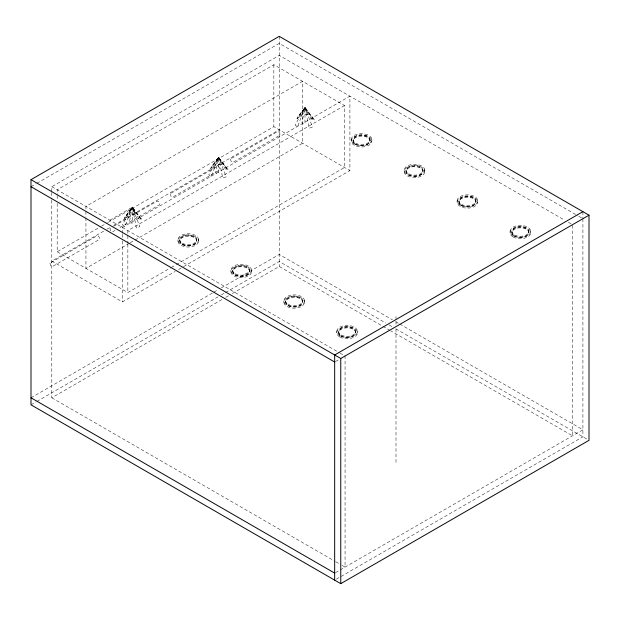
<?xml version="1.0" encoding="UTF-8"?>
<svg xmlns="http://www.w3.org/2000/svg" width="620" height="620" viewBox="0 0 620 620"><rect width="100%" height="100%" fill="white"/><g stroke="black" fill="none" stroke-linecap="round" stroke-linejoin="round"><path stroke-width="0.46" stroke-dasharray="3.1 2.33" d="M218.651 157.379L222.727 178.134L226.184 176.801L218.651 157.379L215.597 172.949L218.651 173.298L218.651 157.379L211.265 166.919L210.661 168.686L218.651 157.379L228.493 170.097L226.184 168.097L218.651 157.379L211.118 168.097L214.574 166.764L218.651 157.379L226.641 168.686L226.037 170.446L218.651 157.379L208.808 174.801L211.118 176.801L218.651 157.379L221.712 164.416L218.651 164.067M304.978 107.539L309.054 128.293L312.511 126.96L304.978 107.539L301.917 123.109L304.978 123.458L304.978 107.539L297.592 117.079L296.988 118.846L304.978 107.539L314.821 120.257L312.511 118.265L304.978 107.539L297.445 118.265L300.901 116.924L304.978 107.539L312.968 118.846L312.364 120.613L304.978 107.539L295.128 124.969L297.445 126.96L304.978 107.539L308.031 114.584L304.978 114.227M110.445 228.083L110.004 229.067L110.941 231.237M31 186.698L36.03 183.791M36.867 183.303L279.24 43.377L577.871 215.791M51.793 191.534L51.793 186.698L279.24 55.381L564.13 219.86M176.367 264.546L344.511 167.47L344.511 105.524L273.846 64.72L57.187 189.805L57.187 194.649M109.833 220.208L132.324 207.22L142.174 219.937L139.864 217.938L132.324 207.22L124.946 216.76L124.333 218.519L132.324 207.22L140.322 218.519L139.709 220.286L132.324 207.22L124.791 217.938L128.247 216.605L132.324 207.22L135.385 214.256L132.324 213.908M57.187 203.36L57.187 251.759L100.68 226.641M101.517 226.161L107.376 222.781M108.213 222.301L273.846 126.674L349.905 170.585L349.905 96.177L122.458 227.494L122.458 233.29M103.633 231.167L51.793 261.105L122.458 301.901L175.135 271.483M106.981 229.237L110.321 227.308M113.669 225.378L279.24 129.789M113.785 226.153L157.178 201.105L158.255 201.206L159.332 202.345L159.774 203.848L159.332 204.833L118.443 228.439M112.6 231.81L115.103 230.369M344.511 105.524L127.852 230.609L127.852 243.195M129.441 243.249L85.94 268.359L85.94 218.023M130.278 242.761L302.599 143.274L302.599 81.321L85.94 206.413L85.94 210.281M57.187 251.759L127.852 292.555L170.516 267.925M171.352 267.445L175.53 265.027M178.483 269.553L182.66 267.142M183.497 266.662L349.905 170.585M31 397.784L212.986 292.717M213.822 292.229L218.015 289.811M221.371 287.874L279.24 254.463L392.483 319.85M31 404.821L36.03 401.915M36.867 401.435L218.015 296.848M221.371 294.911L224.727 292.973M225.564 292.493L279.24 261.501L385.772 323.012M51.793 200.221L51.793 397.784L222.379 299.297M225.719 297.368L229.067 295.438M232.407 293.508L279.24 266.468L389.841 330.328M335.466 361.553L339.698 359.112M335.466 572.648L582.909 429.784L399.195 323.725M336.342 579.173L582.909 436.821L582.909 219.666M578.716 216.272L582.909 218.697M568.323 222.278L572.508 224.696L572.508 435.79L390.685 330.809M395.839 321.788L398.358 323.237M389.128 324.95L392.483 326.887M395.839 328.825L589 440.339M51.793 186.698L339.194 352.625M340.039 353.113L345.061 356.012L345.061 567.106L341.713 565.169M51.793 397.784L335.009 561.302M335.846 561.782L340.876 564.688M582.909 211.66L582.909 219.395M530.736 231.384L530.736 232.717M528.899 231.299L528.899 232.632M511.895 231.477L511.895 232.81M510.051 231.384L510.051 232.717M477.795 200.818L477.795 202.151A10.346 5.975 0 0 1 462.272 207.32A10.346 5.975 0 0 1 462.272 196.982A10.346 5.975 0 0 1 477.795 202.151M475.951 200.725L475.951 202.058M458.947 200.911L458.947 202.244M457.103 200.818L457.103 202.151M424.847 170.252A10.346 5.975 0 0 1 409.324 175.421A10.346 5.975 0 0 1 409.324 165.075A10.346 5.975 0 0 1 424.847 170.252L424.847 171.585A10.346 5.975 0 0 1 409.324 176.754A10.346 5.975 0 0 1 409.324 166.408A10.346 5.975 0 0 1 424.847 171.585M423.003 170.159L423.003 171.492M405.999 170.337L405.999 171.67M404.155 170.252L404.155 171.585M396.002 316.464L396.002 320.3M396.002 321.261L396.002 325.105M396.002 328.949L396.002 464.457M371.899 139.678L371.899 141.011A10.346 5.975 0 0 1 356.376 146.188A10.346 5.975 0 0 1 356.376 135.842A10.346 5.975 0 0 1 371.899 141.011M370.055 139.585L370.055 140.918M357.461 331.429L357.461 332.762M355.617 331.336L355.617 332.669M353.051 139.771L353.051 141.104M351.207 139.678L351.207 141.011M338.621 331.522L338.621 332.847M336.776 331.429L336.776 332.762M304.513 300.855A10.346 5.975 0 0 1 288.998 306.032A10.346 5.975 0 0 1 288.998 295.686A10.346 5.975 0 0 1 304.513 300.855L304.513 302.188A10.346 5.975 0 0 1 288.998 307.365A10.346 5.975 0 0 1 288.998 297.019A10.346 5.975 0 0 1 304.513 302.188M302.676 300.77L302.676 302.103M285.673 300.948L285.673 302.281M283.828 300.855L283.828 302.188M279.24 36.34L279.24 266.468M273.846 64.72L273.846 126.674M251.565 270.289A10.346 5.975 0 0 1 236.049 275.458A10.346 5.975 0 0 1 236.049 265.12A10.346 5.975 0 0 1 251.565 270.289L251.565 271.622A10.346 5.975 0 0 1 236.049 276.791A10.346 5.975 0 0 1 236.049 266.453A10.346 5.975 0 0 1 251.565 271.622M249.728 270.196L249.728 271.529M232.725 270.382L232.725 271.715M230.88 270.289L230.88 271.622M198.625 239.723A10.346 5.975 0 0 1 183.101 244.892A10.346 5.975 0 0 1 183.101 234.546A10.346 5.975 0 0 1 198.625 239.723L198.625 241.056A10.346 5.975 0 0 1 183.101 246.225A10.346 5.975 0 0 1 183.101 235.879A10.346 5.975 0 0 1 198.625 241.056M196.78 239.63L196.78 240.963M179.777 239.808L179.777 241.141M177.932 239.723L177.932 241.056M127.852 244.156L127.852 292.555M122.458 234.259L122.458 240.056M122.458 241.025L122.458 301.901M85.94 211.249L85.94 217.062M57.187 195.618L57.187 199.485M51.793 192.494L51.793 199.26M49.964 263.19L50.786 265.964L52.452 266.538L99.177 239.56L99.618 238.576L99.177 237.072L98.1 235.941L97.022 235.833L49.964 263.19M170.275 193.727L171.097 196.501L172.755 197.083L219.488 170.105L219.929 169.12L219.488 167.617L218.411 166.478L217.333 166.369L170.275 193.727M230.431 158.999L231.252 161.774L232.911 162.347L279.643 135.369L280.085 134.385L279.643 132.882L278.566 131.75L277.489 131.642L230.431 158.999M132.324 207.22L129.27 222.781L132.324 223.138L132.324 207.22L122.481 224.642L124.791 226.641L132.324 207.22L139.864 226.641L136.408 227.974L132.324 207.22M355.655 143.212A8.502 4.906 0 0 0 369.807 140.864A8.502 4.906 0 0 0 359.197 134.966A8.502 4.906 0 0 0 355.655 143.212M354.237 143.902A10.346 5.975 0 0 0 371.543 141.228A10.346 5.975 0 0 0 358.872 133.912A10.346 5.975 0 0 0 354.237 143.902M355.655 144.049A8.502 4.906 0 0 0 369.807 141.693A8.502 4.906 0 0 0 359.197 135.796A8.502 4.906 0 0 0 355.655 144.049M355.655 144.545A8.502 4.906 0 0 0 369.807 142.197A8.502 4.906 0 0 0 359.197 136.299A8.502 4.906 0 0 0 355.655 144.545M408.603 173.786A8.502 4.906 0 0 0 422.755 171.43A8.502 4.906 0 0 0 412.145 165.532A8.502 4.906 0 0 0 408.603 173.786M408.603 174.615A8.502 4.906 0 0 0 422.755 172.267A8.502 4.906 0 0 0 412.145 166.362A8.502 4.906 0 0 0 408.603 174.615M408.603 175.119A8.502 4.906 0 0 0 422.755 172.763A8.502 4.906 0 0 0 412.145 166.865A8.502 4.906 0 0 0 408.603 175.119M461.551 204.352A8.502 4.906 0 0 0 475.703 202.004A8.502 4.906 0 0 0 465.093 196.098A8.502 4.906 0 0 0 461.551 204.352M460.133 205.042A10.346 5.975 0 0 0 477.439 202.36A10.346 5.975 0 0 0 464.768 195.052A10.346 5.975 0 0 0 460.133 205.042M461.551 205.189A8.502 4.906 0 0 0 475.703 202.833A8.502 4.906 0 0 0 465.093 196.935A8.502 4.906 0 0 0 461.551 205.189M461.551 205.685A8.502 4.906 0 0 0 475.703 203.329A8.502 4.906 0 0 0 465.093 197.431A8.502 4.906 0 0 0 461.551 205.685M514.499 234.926A8.502 4.906 0 0 0 528.643 232.57A8.502 4.906 0 0 0 518.041 226.672A8.502 4.906 0 0 0 514.499 234.926M513.081 235.608A10.346 5.975 0 0 0 530.387 232.934A10.346 5.975 0 0 0 517.716 225.618A10.346 5.975 0 0 0 513.081 235.608M514.499 235.755A8.502 4.906 0 0 0 528.643 233.399A8.502 4.906 0 0 0 518.041 227.501A8.502 4.906 0 0 0 514.499 235.755M513.081 236.941A10.346 5.975 0 0 0 530.387 234.267A10.346 5.975 0 0 0 517.716 226.951A10.346 5.975 0 0 0 513.081 236.941M514.499 236.251A8.502 4.906 0 0 0 528.643 233.903A8.502 4.906 0 0 0 518.041 228.005A8.502 4.906 0 0 0 514.499 236.251M341.217 334.963A8.502 4.906 0 0 0 355.369 332.607A8.502 4.906 0 0 0 344.767 326.709A8.502 4.906 0 0 0 341.217 334.963M339.806 335.653A10.346 5.975 0 0 0 357.112 332.971A10.346 5.975 0 0 0 344.441 325.655A10.346 5.975 0 0 0 339.806 335.653M341.217 335.792A8.502 4.906 0 0 0 355.369 333.444A8.502 4.906 0 0 0 344.767 327.546A8.502 4.906 0 0 0 341.217 335.792M339.806 336.986A10.346 5.975 0 0 0 357.112 334.304A10.346 5.975 0 0 0 344.441 326.988A10.346 5.975 0 0 0 339.806 336.986M341.217 336.296A8.502 4.906 0 0 0 355.369 333.94A8.502 4.906 0 0 0 344.767 328.042A8.502 4.906 0 0 0 341.217 336.296M288.269 304.389A8.502 4.906 0 0 0 302.421 302.041A8.502 4.906 0 0 0 291.819 296.143A8.502 4.906 0 0 0 288.269 304.389M288.269 305.226A8.502 4.906 0 0 0 302.421 302.87A8.502 4.906 0 0 0 291.819 296.972A8.502 4.906 0 0 0 288.269 305.226M288.269 305.722A8.502 4.906 0 0 0 302.421 303.374A8.502 4.906 0 0 0 291.819 297.476A8.502 4.906 0 0 0 288.269 305.722M235.329 273.823A8.502 4.906 0 0 0 249.472 271.467A8.502 4.906 0 0 0 238.871 265.569A8.502 4.906 0 0 0 235.329 273.823M235.329 274.652A8.502 4.906 0 0 0 249.472 272.304A8.502 4.906 0 0 0 238.871 266.406A8.502 4.906 0 0 0 235.329 274.652M235.329 275.156A8.502 4.906 0 0 0 249.472 272.8A8.502 4.906 0 0 0 238.871 266.902A8.502 4.906 0 0 0 235.329 275.156M182.381 243.257A8.502 4.906 0 0 0 196.532 240.901A8.502 4.906 0 0 0 185.923 235.003A8.502 4.906 0 0 0 182.381 243.257M182.381 244.086A8.502 4.906 0 0 0 196.532 241.738A8.502 4.906 0 0 0 185.923 235.833A8.502 4.906 0 0 0 182.381 244.086M182.381 244.59A8.502 4.906 0 0 0 196.532 242.234A8.502 4.906 0 0 0 185.923 236.336A8.502 4.906 0 0 0 182.381 244.59"/><path stroke-width="0.93" d="M31 179.661L279.24 36.34L589 215.179L589 440.339L340.76 583.66L31 404.821L31 179.661L340.76 358.5L589 215.179M582.909 211.66L334.668 354.981L334.668 580.142M31 186.698L334.668 362.018M31 397.784L334.668 573.105M340.76 358.5L340.76 583.66"/></g></svg>
